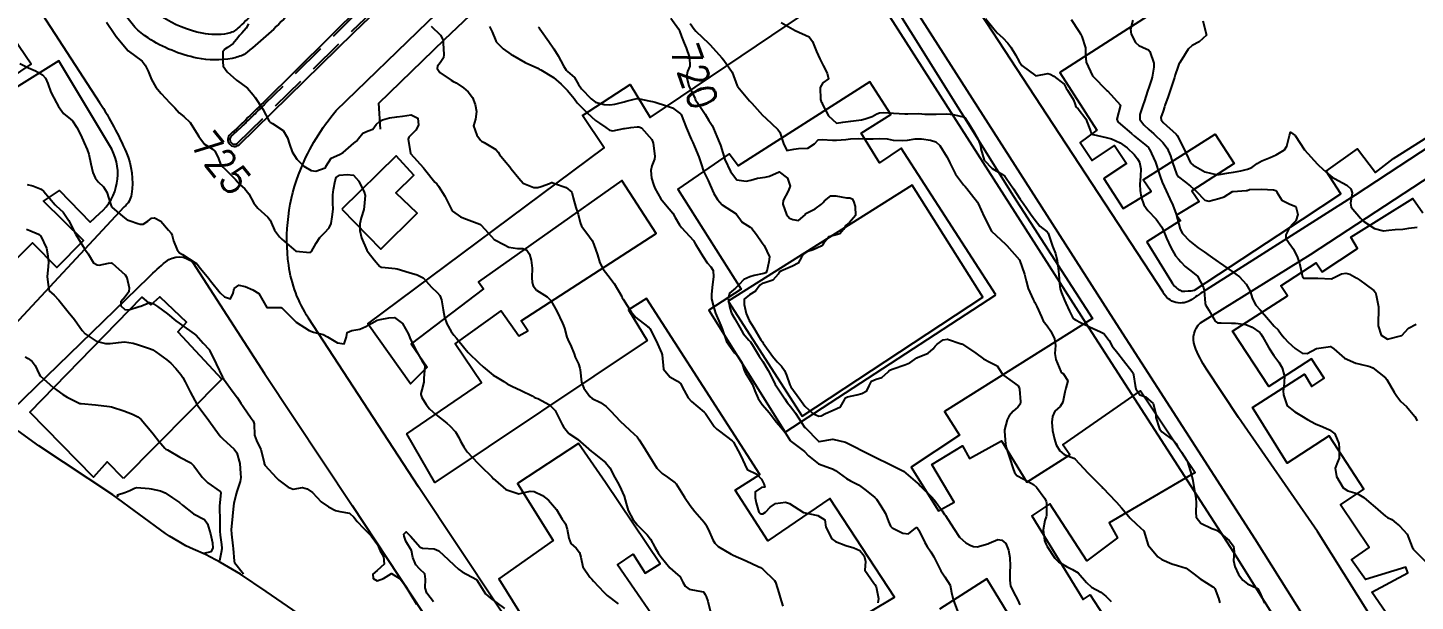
# Model space of a CAD drawing. Header units: metres. Extents: x 298520 to 308411, y 7433745 to 7450750.
# Drawn here: x 306579.3 to 306774.9, y 7435335.9 to 7435416.8 of the extents above; entities that cross this region are included whole.
import ezdxf
from ezdxf.enums import TextEntityAlignment as Align

# ---------------------------------------------------------------- set-up
doc = ezdxf.new("R2010")
doc.units = ezdxf.units.M
doc.header["$LTSCALE"] = 10
doc.linetypes.add('DASHED', pattern=[0.75, 0.5, -0.25])
for name, color, linetype in [('Area', 45, 'Continuous'), ('Area Verde e Lazer', 94, 'Continuous'), ('Canteiro', 45, 'DASHED'), ('Cotas', 45, 'Continuous'), ('Curvas de Nivel 1m', 11, 'Continuous'), ('Curvas de Nivel 5m', 15, 'Continuous'), ('Edificações', 30, 'Continuous'), ('Pontes e viadutos', 190, 'Continuous'), ('Vias Primárias', 230, 'Continuous')]:
    doc.layers.add(name, color=color, linetype=linetype)
doc.styles.add('Style-STANDARD', font='STANDARD.shx')

msp = doc.modelspace()

# ---------------------------------------------------------------- linework, layer by layer
at = {"layer": 'Area'}
msp.add_polyline3d([(306623.31, 7435330.13, 738.13), (306612.93, 7435337.28, 727.71), (306609.3, 7435339.73, 727.69), (306606.49, 7435341.34, 727.46), (306604.39, 7435342.49, 736.45), (306602.61, 7435343.26, 734.48), (306601.6, 7435343.71, 730.25), (306600.66, 7435344.28, 730.11), (306599.32, 7435345.06, 730.63), (306598.72, 7435345.43, 730.39), (306591.33, 7435350.88, 734), (306580.89, 7435357.81, 731.78), (306577.98, 7435359.94, 738.87)], dxfattribs=at)
at = {"layer": 'Area Verde e Lazer'}
msp.add_lwpolyline([(306678.04, 7435378.23), (306688.48, 7435362.01), (306713.97, 7435378.8), (306703.97, 7435394.59)], close=True, dxfattribs=at)
at = {"layer": 'Canteiro'}
msp.add_lwpolyline([(306779.45, 7435567.38), (306755.27, 7435544.06), (306738.97, 7435528.33), (306721.78, 7435511.94), (306704.67, 7435495.02), (306680.82, 7435472.15), (306656.67, 7435448.6), (306631.24, 7435424.34), (306612.75, 7435406.03, -0.001705), (306610.26, 7435403.58, -0.012031), (306608.04, 7435401.51, 0.980764), (306608.9, 7435400.49), (306625.05, 7435416.33), (306643.31, 7435433.86), (306660.06, 7435450.02), (306679.19, 7435468.55), (306689.2, 7435478.44), (306703.4, 7435492.16), (306719.26, 7435507.48), (306733.93, 7435521.67), (306755.09, 7435542.13), (306773.57, 7435559.83), (306790.42, 7435576.06)], format="xyb", dxfattribs=at)
at = {"layer": 'Curvas de Nivel 1m', "flags": 128}
for points, elevation in [([(306610.43, 7435417.34), (306610.11, 7435416.72), (306609.48, 7435416.01), (306609.15, 7435415.68), (306608.92, 7435415.36), (306608.28, 7435414.54), (306607.46, 7435413.98), (306607.09, 7435413.74), (306606.83, 7435413.38), (306606.82, 7435411.99), (306606.87, 7435411.38), (306607.41, 7435410.56), (306608.73, 7435409.36), (306609.4, 7435408.92), (306610.31, 7435408.25), (306611.11, 7435407.32), (306611.38, 7435406.96), (306612.46, 7435405.31), (306613.34, 7435403.6), (306613.47, 7435403.44), (306613.8, 7435403.29), (306615.32, 7435402.28), (306615.95, 7435401.26), (306616.2, 7435400.35), (306616.6, 7435399.26), (306617.27, 7435398.23), (306618.25, 7435397.24), (306619.25, 7435396.62), (306619.91, 7435396.56), (306621.26, 7435397.01), (306621.32, 7435397.15), (306621.33, 7435397.2), (306622.1, 7435398.37), (306623.28, 7435398.92), (306623.79, 7435399.17), (306625.3, 7435400.49), (306625.65, 7435400.79), (306625.94, 7435401.14), (306626.57, 7435401.89), (306627.32, 7435402.26), (306627.95, 7435402.49), (306628.44, 7435403.12), (306628.88, 7435403.57), (306629.34, 7435403.77), (306630.3, 7435404.05), (306631.34, 7435404.21), (306632.13, 7435404.29), (306633.35, 7435404.49), (306634.3, 7435404), (306634.38, 7435403.04), (306634.03, 7435402.34), (306633.31, 7435401.63), (306633.02, 7435401.35), (306632.96, 7435401.06), (306633.28, 7435399.06), (306635.1, 7435397.04), (306635.26, 7435396.85), (306636.7, 7435395.02), (306636.96, 7435394.75), (306637.23, 7435394.44), (306638.12, 7435393), (306639.04, 7435391.14), (306639.11, 7435390.99), (306639.18, 7435390.89), (306640.31, 7435390.11), (306641.17, 7435389.77), (306643.02, 7435389.08), (306643.16, 7435389.01), (306643.24, 7435388.94), (306644.21, 7435387.87), (306645.08, 7435386.92), (306645.14, 7435386.87), (306646.44, 7435386.2), (306647.13, 7435385.81), (306648.35, 7435385.65), (306649.12, 7435385.64), (306649.67, 7435385.41), (306650.06, 7435384.86), (306650.27, 7435384.02), (306650.43, 7435382.85), (306650.36, 7435381.57), (306650.41, 7435380.85), (306650.58, 7435380.37), (306651.05, 7435379.76), (306652.52, 7435378.83), (306653.04, 7435378.31), (306653.88, 7435376.81), (306654.71, 7435375.09), (306654.84, 7435374.8), (306654.99, 7435374.41), (306655.31, 7435373.13), (306655.43, 7435372.79), (306655.9, 7435371.84), (306656.34, 7435370.78), (306656.49, 7435370.33), (306656.93, 7435369.36), (306657.12, 7435368.77), (306657.17, 7435368.52), (306657.38, 7435366.77), (306657.72, 7435365.93), (306658.54, 7435364.75), (306658.87, 7435364.48), (306660.07, 7435363.94), (306660.86, 7435363.38), (306661.49, 7435362.71), (306662.83, 7435361.3), (306663.47, 7435360.69), (306664.81, 7435359.45), (306665.2, 7435359.06), (306665.5, 7435358.67), (306666, 7435357.87), (306666.78, 7435356.65), (306668.01, 7435354.64), (306668.75, 7435353.89), (306669.5, 7435353.38), (306670.58, 7435352.6), (306670.73, 7435352.43), (306671.89, 7435350.59), (306672.69, 7435349.39), (306673.35, 7435348.57), (306674.67, 7435347.06), (306674.87, 7435346.76), (306674.97, 7435346.56), (306675.26, 7435345.95), (306675.91, 7435344.54), (306676.17, 7435344.08), (306676.62, 7435343.63), (306678.47, 7435342.51), (306678.61, 7435342.43), (306678.75, 7435342.37), (306680.6, 7435341.59), (306682.26, 7435340.79), (306682.59, 7435340.64), (306682.89, 7435340.46), (306684.57, 7435338.81), (306684.71, 7435338.58), (306684.77, 7435338.44), (306685.2, 7435337.08), (306685.38, 7435336.43), (306685.75, 7435335.19)], 724), ([(306672.71, 7435417.38), (306673.26, 7435416.58), (306673.49, 7435416.29), (306675.34, 7435414.56), (306675.47, 7435414.43), (306676.34, 7435413.42), (306677.14, 7435412.53), (306677.45, 7435412.19), (306678.59, 7435410.52), (306679.34, 7435408.57), (306679.36, 7435408.51), (306679.4, 7435408.43), (306681.07, 7435406.48), (306681.21, 7435406.32), (306681.37, 7435406.12), (306682.87, 7435404.46), (306683.35, 7435404.01), (306685.04, 7435402.44), (306685.33, 7435402.04), (306685.84, 7435400.43), (306686.31, 7435399.44), (306687.3, 7435399.67), (306687.96, 7435399.74), (306689.3, 7435399.81), (306690.23, 7435400.38), (306690.72, 7435400.96), (306691.31, 7435401.02), (306692.76, 7435400.9), (306693.31, 7435400.9), (306694.63, 7435401.01), (306695.31, 7435401.09), (306696.47, 7435401.15), (306697.32, 7435401.13), (306698.5, 7435401.09), (306699.32, 7435401.15), (306700.48, 7435401.09), (306701.31, 7435400.94), (306702.66, 7435400.88), (306703.31, 7435400.93), (306704.42, 7435401.1), (306705.32, 7435401.11), (306706.59, 7435400.91), (306707.31, 7435400.67), (306707.89, 7435400.16), (306708.89, 7435398.55), (306709.09, 7435398.15), (306709.28, 7435397.73), (306710.11, 7435396.14), (306711.24, 7435394.63), (306711.48, 7435394.37), (306711.7, 7435394.12), (306712.35, 7435393.24), (306713.21, 7435392.17), (306713.26, 7435392.1), (306713.31, 7435392), (306714.14, 7435390.09), (306715.16, 7435388.08), (306717.14, 7435386.27), (306717.35, 7435386.05), (306719.11, 7435384.03), (306719.82, 7435382.02), (306720.04, 7435381.06), (306720.33, 7435380.02), (306721.05, 7435378.44), (306721.19, 7435378.16), (306721.27, 7435378.01), (306721.56, 7435377.47), (306722.23, 7435375.99), (306722.46, 7435375.44), (306723, 7435374.74), (306723.55, 7435373.97), (306724.05, 7435372.9), (306724.17, 7435371.97), (306724.08, 7435370.84), (306724.26, 7435369.97), (306724.93, 7435368.31), (306725.08, 7435368.11), (306725.33, 7435367.95), (306725.93, 7435366.96), (306725.66, 7435365.95), (306725.49, 7435365.36), (306725.22, 7435363.95), (306724.87, 7435363.37), (306724.12, 7435362.71), (306723.75, 7435361.97), (306723.68, 7435361.13), (306723.78, 7435359.97), (306724.05, 7435358.73), (306724.3, 7435357.97), (306724.79, 7435357.1), (306725.43, 7435356.59), (306726.78, 7435356.06), (306726.97, 7435355.93), (306728.75, 7435354.02), (306728.86, 7435353.91), (306730.73, 7435352.01), (306730.79, 7435351.95), (306730.85, 7435351.89), (306732.7, 7435349.97), (306732.8, 7435349.86), (306733.5, 7435349.05), (306734.51, 7435347.84), (306734.68, 7435347.67), (306735.63, 7435346.78), (306736.66, 7435345.81), (306737.25, 7435343.8), (306738.62, 7435342.16), (306739.19, 7435341.78), (306740.6, 7435341.18), (306741.41, 7435340.94), (306742.6, 7435340.55), (306743.72, 7435339.73), (306744.58, 7435339.04), (306746.36, 7435337.91), (306746.56, 7435337.77), (306746.6, 7435337.73), (306746.63, 7435337.7), (306747.17, 7435336.31), (306747.35, 7435335.69)], 719), ([(306685.51, 7435417.5), (306687.49, 7435416.41), (306689.48, 7435415.5), (306689.95, 7435414.85), (306690.13, 7435414.38), (306690.51, 7435413.42), (306690.98, 7435412.37), (306691.44, 7435411.44), (306692, 7435410.35), (306692.21, 7435409.55), (306691.41, 7435409.03), (306691.03, 7435408.37), (306691.08, 7435406.66), (306691.15, 7435406.36), (306691.23, 7435406.22), (306691.37, 7435405.94), (306692.17, 7435404.35), (306693.34, 7435403.33), (306694.22, 7435403.45), (306695.35, 7435403.6), (306696.84, 7435403.79), (306697.35, 7435403.91), (306697.64, 7435404), (306698.33, 7435404.28), (306698.99, 7435404.64), (306699.36, 7435404.78), (306699.91, 7435404.82), (306701.36, 7435404.75), (306702.95, 7435404.63), (306703.36, 7435404.63), (306704.88, 7435404.69), (306705.36, 7435404.64), (306705.77, 7435404.6), (306707.36, 7435404.61), (306708.89, 7435404.62), (306709.36, 7435404.6), (306709.75, 7435404.54), (306711.35, 7435404.18), (306711.43, 7435404.12), (306712.15, 7435402.93), (306712.7, 7435402.11), (306713.32, 7435400.91), (306713.6, 7435400.1), (306713.68, 7435399.71), (306714.14, 7435398.09), (306715.27, 7435396.91), (306716.71, 7435396.06), (306717.03, 7435395.83), (306717.25, 7435395.55), (306718.25, 7435394.04), (306719.22, 7435392.62), (306719.62, 7435392.03), (306720.66, 7435390.55), (306721.05, 7435390.01), (306721.18, 7435389.81), (306721.98, 7435388.81), (306723.02, 7435387.98), (306723.16, 7435387.8), (306723.78, 7435385.97), (306724.17, 7435384.92), (306724.43, 7435383.97), (306724.62, 7435382.44), (306724.66, 7435381.96), (306724.78, 7435380.25), (306724.83, 7435379.96), (306725.06, 7435379.37), (306725.47, 7435378.37), (306725.63, 7435377.95), (306726.15, 7435376.82), (306726.61, 7435375.94), (306726.79, 7435375.71), (306727.01, 7435375.56), (306727.71, 7435375.22), (306729, 7435374.59), (306730.55, 7435373.89), (306730.99, 7435373.64), (306731.76, 7435372.66), (306732.19, 7435371.87), (306732.96, 7435370.86), (306733.79, 7435369.85), (306734.93, 7435368.32), (306735.13, 7435368.04), (306735.21, 7435367.84), (306735.4, 7435366.32), (306735.5, 7435365.83), (306736.06, 7435365), (306736.88, 7435364.7), (306737.95, 7435363.8), (306738.33, 7435362.33), (306738.33, 7435361.8), (306738.83, 7435360.19), (306739.17, 7435359.79), (306740.81, 7435358.54), (306741.19, 7435358.14), (306741.41, 7435357.76), (306741.94, 7435356.9), (306742.7, 7435355.74), (306742.78, 7435355.57), (306743.37, 7435353.73), (306743.54, 7435352.94), (306743.76, 7435351.73), (306743.98, 7435350.46), (306744.04, 7435349.73), (306743.96, 7435348.46), (306744.01, 7435347.73), (306744.67, 7435346.9), (306746.23, 7435346.14), (306746.67, 7435346.03), (306746.9, 7435345.93), (306747.21, 7435345.69), (306748.65, 7435344.48), (306749.26, 7435343.66), (306749.37, 7435342.92), (306749.29, 7435341.66), (306749.47, 7435340.79), (306750.01, 7435339.66), (306750.58, 7435338.87), (306751.28, 7435338.35), (306752.56, 7435337.74), (306752.73, 7435337.62), (306752.93, 7435337.24), (306753.65, 7435335.61)], 718), ([(306714.33, 7435418.09), (306715.5, 7435416.62), (306715.99, 7435416.07), (306716.77, 7435415.34), (306717.48, 7435414.6), (306717.88, 7435414.05), (306718.54, 7435412.97), (306719.06, 7435412.03), (306719.44, 7435411.46), (306721.42, 7435410.01), (306723.09, 7435410.32), (306723.43, 7435410.25), (306723.98, 7435409.97), (306725.41, 7435408.82), (306725.7, 7435408.25), (306725.86, 7435407.95), (306726.72, 7435406.61), (306726.96, 7435405.94), (306727.05, 7435405.61), (306727.37, 7435405.36), (306728.48, 7435403.92), (306729.16, 7435402.09), (306729.22, 7435401.91), (306729.33, 7435401.8), (306729.51, 7435401.73), (306731.32, 7435401.29), (306732.08, 7435401.12), (306733.31, 7435400.56), (306734.29, 7435399.85), (306735.29, 7435398.89), (306735.76, 7435398.31), (306736.01, 7435397.83), (306736.22, 7435396.87), (306736.16, 7435395.83), (306736.09, 7435394.67), (306736.13, 7435393.83), (306736.27, 7435392.87), (306736.63, 7435391.82), (306737.2, 7435391.02), (306738.38, 7435389.8), (306739.17, 7435388.67), (306739.57, 7435387.79), (306739.86, 7435387.08), (306740.44, 7435385.78), (306741.12, 7435384.63), (306741.51, 7435384.16), (306741.85, 7435383.76), (306742.46, 7435383.1), (306743.1, 7435382.65), (306744.22, 7435381.73), (306745.07, 7435380.16), (306745.14, 7435379.72), (306745.27, 7435377.94), (306745.34, 7435377.72), (306745.81, 7435376.93), (306746.52, 7435375.7), (306746.71, 7435375.39), (306747.01, 7435375.17), (306747.54, 7435375.16), (306749.01, 7435375.1), (306749.58, 7435375.09), (306751.01, 7435374.93), (306751.93, 7435374.56), (306752.99, 7435373.8), (306753.15, 7435373.62), (306753.37, 7435373.24), (306754.27, 7435371.61), (306754.96, 7435370.54), (306755.66, 7435369.59), (306756.14, 7435368.79), (306756.46, 7435367.58), (306756.38, 7435366.09), (306756.3, 7435365.58), (306756.33, 7435365.02), (306756.8, 7435363.58), (306756.87, 7435363.45), (306757.92, 7435362.62), (306758.86, 7435362.04), (306759.7, 7435361.54), (306760.84, 7435360.92), (306761.86, 7435360.49), (306762.83, 7435360.08), (306763.58, 7435359.49), (306764.13, 7435358.16), (306764.2, 7435357.49), (306764.18, 7435356.09), (306763.95, 7435355.49), (306763.61, 7435354.65), (306763.81, 7435353.49), (306764.74, 7435351.88), (306765.42, 7435351.47), (306766.73, 7435351.08), (306767.64, 7435350.53), (306768.71, 7435349.64), (306768.94, 7435349.43), (306770.69, 7435347.9), (306770.98, 7435347.7), (306771.59, 7435347.4), (306772.22, 7435346.92), (306772.67, 7435346.52), (306773.76, 7435345.37), (306774.49, 7435343.51), (306774.56, 7435343.36), (306774.63, 7435343.26), (306776.47, 7435341.34)], 717), ([(306726.41, 7435417.95), (306727.5, 7435416.29), (306727.7, 7435415.93), (306727.9, 7435415.52), (306728.44, 7435413.92), (306728.43, 7435412.95), (306728.52, 7435411.92), (306729.42, 7435409.98), (306729.48, 7435409.91), (306731.4, 7435407.97), (306731.45, 7435407.94), (306731.53, 7435407.89), (306733.37, 7435405.86), (306732.86, 7435403.87), (306732.99, 7435403.51), (306733.35, 7435403.2), (306734.89, 7435401.84), (306735.33, 7435401.48), (306736.98, 7435400.15), (306737.3, 7435399.88), (306737.37, 7435399.81), (306737.45, 7435399.66), (306738.27, 7435397.8), (306738.82, 7435396.23), (306738.96, 7435395.79), (306739.25, 7435395), (306739.81, 7435393.78), (306740.33, 7435392.67), (306740.72, 7435391.77), (306741.19, 7435390.48), (306741.37, 7435389.77), (306741.76, 7435388.36), (306742.1, 7435387.76), (306743.15, 7435386.66), (306744.3, 7435385.73), (306745.13, 7435385.17), (306745.99, 7435384.58), (306747.11, 7435383.78), (306747.24, 7435383.69), (306749.1, 7435382.42), (306750.13, 7435381.66), (306751.08, 7435380.62), (306751.61, 7435379.64), (306751.97, 7435378.56), (306752.44, 7435377.63), (306753.03, 7435376.97), (306754.21, 7435375.61), (306755, 7435374.7), (306755.58, 7435374.17), (306756.02, 7435373.58), (306756.42, 7435373.02), (306756.98, 7435372.42), (306757.99, 7435371.56), (306758.96, 7435370.86), (306759.68, 7435370.83), (306760.97, 7435371.53), (306762.98, 7435371.81), (306763.43, 7435371.5), (306764.95, 7435370.16), (306766.54, 7435369.46), (306766.94, 7435369.38), (306768.51, 7435369.01), (306768.94, 7435368.8), (306770.69, 7435367.41), (306770.92, 7435367.16), (306771.95, 7435365.39), (306772.3, 7435364.8), (306772.88, 7435364.08), (306773.66, 7435363.37), (306774.86, 7435361.94), (306775.16, 7435361.36)], 716), ([(306744.94, 7435417.73), (306745.49, 7435415.72), (306744.42, 7435414.8), (306743.48, 7435414.28), (306742.89, 7435413.75), (306741.98, 7435412.28), (306741.66, 7435411.77), (306741.59, 7435411.63), (306741.44, 7435411.2), (306741.08, 7435410.13), (306740.96, 7435409.77), (306740.58, 7435408.61), (306740.31, 7435407.78), (306740.08, 7435407.1), (306739.62, 7435405.79), (306739.56, 7435405.6), (306739.37, 7435405.02), (306739.05, 7435404.1), (306739.07, 7435403.79), (306739.35, 7435403.43), (306741.18, 7435401.77), (306741.33, 7435401.58), (306742.29, 7435399.76), (306742.6, 7435399.06), (306743.22, 7435397.74), (306743.28, 7435397.66), (306743.61, 7435397.4), (306745.26, 7435396.47), (306746.86, 7435396.09), (306747.26, 7435396.1), (306748.64, 7435396.3), (306749.26, 7435396.42), (306750.31, 7435396.61), (306751.27, 7435396.82), (306751.85, 7435397.07), (306752.62, 7435397.63), (306753.29, 7435398.01), (306754.44, 7435398.46), (306755.3, 7435398.84), (306756.46, 7435399.58), (306756.82, 7435400.06), (306757.18, 7435401.57), (306757.34, 7435402.07), (306757.96, 7435401.56), (306759.3, 7435399.55), (306761.13, 7435397.53), (306761.28, 7435397.38), (306762.35, 7435396.43), (306763.26, 7435395.67), (306763.52, 7435395.5), (306765.24, 7435394.56), (306765.83, 7435394.07), (306765.99, 7435393.47), (306765.77, 7435392.03), (306765.89, 7435391.47), (306767.19, 7435389.91), (306767.66, 7435389.45), (306769.17, 7435388.46), (306770.44, 7435388.14), (306771.17, 7435388.23), (306772.08, 7435388.31), (306773.17, 7435388.37), (306774.01, 7435388.53), (306775.18, 7435388.67)], 714), ([(306636.16, 7435417.02), (306637.48, 7435415.71), (306637.86, 7435415.01), (306637.89, 7435414.59), (306637.95, 7435413.01), (306637.93, 7435412.52), (306637.44, 7435411.82), (306637.07, 7435411.37), (306637.04, 7435411.01), (306637.42, 7435410.48), (306639.02, 7435409.38), (306639.4, 7435409.15), (306639.51, 7435409.09), (306639.69, 7435408.99), (306640.74, 7435408.32), (306641.39, 7435407.74), (306642, 7435406.95), (306642.38, 7435405.93), (306642.57, 7435404.95), (306642.43, 7435403.86), (306642.16, 7435402.95), (306642.62, 7435401.64), (306643.13, 7435400.94), (306643.3, 7435400.78), (306643.67, 7435400.57), (306645.29, 7435399.61), (306645.61, 7435399.24), (306645.83, 7435398.91), (306646.47, 7435398.1), (306647.27, 7435397.14), (306647.46, 7435396.89), (306648.55, 7435395.57), (306649.16, 7435394.87), (306649.23, 7435394.81), (306650.64, 7435394.26), (306651.23, 7435394.26), (306651.68, 7435394.39), (306652.86, 7435394.82), (306653.13, 7435394.93), (306653.23, 7435394.93), (306653.59, 7435394.82), (306655.23, 7435394.26), (306656.02, 7435393.59), (306656.2, 7435392.79), (306656.57, 7435391.41), (306656.81, 7435390.78), (306656.9, 7435390.49), (306657.17, 7435389.29), (306657.39, 7435388.77), (306658.12, 7435387.8), (306658.87, 7435386.75), (306659.13, 7435386.2), (306659.61, 7435384.74), (306659.98, 7435383.62), (306660.43, 7435382.73), (306661.08, 7435381.89), (306661.97, 7435380.71), (306663.04, 7435378.85), (306663.13, 7435378.7), (306663.25, 7435378.49), (306664.37, 7435376.69), (306665.01, 7435375.91), (306666.66, 7435374.66), (306666.87, 7435374.53), (306666.99, 7435374.38), (306667.9, 7435372.64), (306668.67, 7435370.91), (306668.74, 7435370.63), (306668.92, 7435368.63), (306669.84, 7435367.55), (306670.91, 7435366.91), (306671.31, 7435366.6), (306671.85, 7435365.63), (306672.39, 7435364.58), (306672.87, 7435364.07), (306674.67, 7435362.56), (306674.85, 7435362.36), (306676.06, 7435360.54), (306676.43, 7435360.14), (306676.82, 7435359.86), (306678.63, 7435358.51), (306678.8, 7435358.31), (306679.78, 7435356.5), (306680.75, 7435354.49), (306682.08, 7435353.8), (306682.74, 7435353.09), (306683.1, 7435352.46), (306683.2, 7435351.98), (306682.73, 7435351.93), (306681.86, 7435351.33), (306681.86, 7435350.47), (306682.01, 7435349.79), (306682.39, 7435348.46), (306682.52, 7435348.3), (306682.68, 7435348.23), (306682.92, 7435348.22), (306683.33, 7435348.45), (306683.97, 7435349.17), (306684.7, 7435349.69), (306686.14, 7435349.86), (306686.7, 7435349.68), (306688.68, 7435348.39), (306690.68, 7435347.99), (306691.69, 7435347.37), (306691.83, 7435346.35), (306692.64, 7435344.7), (306693.16, 7435344.33), (306694.63, 7435343.77), (306695.76, 7435343.44), (306696.62, 7435343.03), (306697.24, 7435342.28), (306697.39, 7435341.49), (306697.31, 7435340.28), (306698.56, 7435338.44), (306698.72, 7435338.27), (306698.89, 7435337.94), (306699.24, 7435336.26), (306699.15, 7435335.65)], 723), ([(306644.4, 7435416.93), (306644.77, 7435416.21), (306645.3, 7435414.91), (306645.35, 7435414.79), (306645.47, 7435414.63), (306646.35, 7435413.8), (306647.45, 7435413), (306647.64, 7435412.89), (306649.44, 7435411.89), (306651.21, 7435411.06), (306651.42, 7435410.95), (306651.66, 7435410.84), (306653.41, 7435409.78), (306654.49, 7435408.81), (306655.39, 7435407.93), (306656.33, 7435406.79), (306656.77, 7435406.18), (306657.36, 7435405.59), (306658.17, 7435404.76), (306659.34, 7435403.69), (306659.92, 7435403.32), (306660.81, 7435402.73), (306661.33, 7435402.35), (306661.79, 7435402.25), (306663.33, 7435402.56), (306663.45, 7435402.57), (306664.32, 7435402.69), (306665.23, 7435402.78), (306665.33, 7435402.79), (306665.44, 7435402.79), (306665.85, 7435402.67), (306667.31, 7435401.03), (306667.43, 7435400.65), (306667.47, 7435400.48), (306667.73, 7435398.65), (306667.67, 7435398.25), (306667.27, 7435397.28), (306667.14, 7435396.65), (306667.25, 7435395.58), (306667.51, 7435394.65), (306667.71, 7435394.17), (306668.58, 7435392.64), (306669.2, 7435391.86), (306670.24, 7435390.61), (306670.6, 7435390.03), (306671.17, 7435389), (306671.46, 7435388.6), (306673.14, 7435386.75), (306673.27, 7435386.58), (306673.45, 7435386.26), (306674.48, 7435384.57), (306675.1, 7435383.62), (306675.59, 7435383.05), (306675.94, 7435382.55), (306675.99, 7435381.64), (306675.85, 7435380.55), (306675.7, 7435379.2), (306675.71, 7435378.55), (306675.96, 7435377.47), (306676.27, 7435376.54), (306677, 7435374.76), (306677.11, 7435374.53), (306677.2, 7435374.32), (306677.83, 7435372.52), (306678.95, 7435370.93), (306679.35, 7435370.5), (306679.99, 7435369.55), (306680.32, 7435368.49), (306680.48, 7435368.05), (306680.91, 7435367.39), (306681.49, 7435366.47), (306681.8, 7435365.56), (306682.29, 7435364.47), (306682.86, 7435363.66), (306683.89, 7435362.45), (306684.83, 7435361.21), (306685.48, 7435360.43), (306686.08, 7435359.69), (306686.8, 7435358.55), (306686.94, 7435358.41), (306688.79, 7435356.99), (306689.38, 7435356.38), (306690.77, 7435355.28), (306692.46, 7435354.64), (306692.76, 7435354.57), (306693.17, 7435354.34), (306694.74, 7435353.22), (306695.31, 7435352.88), (306696.42, 7435352.29), (306696.73, 7435352.09), (306697.5, 7435351.5), (306698.71, 7435350.54), (306698.96, 7435350.27), (306699.58, 7435349.37), (306700.23, 7435348.25), (306700.67, 7435347.16), (306700.91, 7435346.5), (306701.17, 7435346.24), (306702.65, 7435345.49), (306703.49, 7435345.38), (306704.46, 7435346.2), (306704.56, 7435346.3), (306704.66, 7435346.29), (306704.72, 7435346.25), (306704.76, 7435346.2), (306704.92, 7435345.93), (306705.75, 7435344.18), (306706.08, 7435343.63), (306706.62, 7435342.88), (306707.04, 7435342.17), (306707.46, 7435341.3), (306708.03, 7435340.16), (306708.57, 7435339.33), (306709.32, 7435338.14), (306709.55, 7435337.14), (306709.75, 7435336.14), (306710.51, 7435334.13)], 722), ([(306651.28, 7435416.84), (306651.39, 7435416.74), (306651.49, 7435416.63), (306652.78, 7435414.83), (306653.46, 7435413.81), (306654.08, 7435412.81), (306654.84, 7435411.4), (306655.21, 7435410.8), (306655.42, 7435410.6), (306656.4, 7435409.77), (306656.95, 7435408.78), (306657.39, 7435408.15), (306658.76, 7435406.76), (306659.37, 7435406.29), (306660.58, 7435405.94), (306661.36, 7435405.89), (306662.08, 7435406), (306663.37, 7435406.33), (306663.67, 7435406.4), (306664.82, 7435406.69), (306665.24, 7435406.82), (306665.37, 7435406.82), (306665.97, 7435406.67), (306667.12, 7435406.4), (306667.37, 7435406.37), (306667.75, 7435406.26), (306669.36, 7435405.74), (306670.21, 7435405.47), (306671.35, 7435404.65), (306671.39, 7435404.6), (306671.42, 7435404.53), (306672.19, 7435402.59), (306672.85, 7435401.05), (306673.06, 7435400.58), (306673.3, 7435400.04), (306673.91, 7435398.57), (306674.24, 7435397.6), (306674.59, 7435396.57), (306675.24, 7435395.21), (306675.53, 7435394.56), (306676.05, 7435393.38), (306676.55, 7435392.54), (306677.2, 7435391.81), (306679.18, 7435390.51), (306680.02, 7435389.34), (306681.16, 7435388.66), (306681.39, 7435388.48), (306682.03, 7435387.6), (306682.83, 7435386.46), (306683.14, 7435386.05), (306683.88, 7435384.45), (306683.79, 7435383.77), (306683.48, 7435382.46), (306683.34, 7435382.21), (306683.09, 7435382.11), (306681.73, 7435381.83), (306681.08, 7435381.65), (306680.27, 7435381.29), (306679.55, 7435380.5), (306679.06, 7435380.05), (306678.24, 7435379.33), (306678.06, 7435378.52), (306678.28, 7435377.26), (306678.54, 7435376.51), (306679.01, 7435375.73), (306679.7, 7435374.5), (306680.15, 7435373.65), (306680.98, 7435372.73), (306681.19, 7435372.48), (306681.57, 7435371.87), (306682.43, 7435370.47), (306682.94, 7435369.69), (306683.69, 7435368.45), (306684.47, 7435366.88), (306684.68, 7435366.44), (306684.9, 7435366.11), (306686.03, 7435364.42), (306686.36, 7435363.91), (306686.86, 7435363.3), (306687.53, 7435362.4), (306688.82, 7435360.46), (306688.88, 7435360.39), (306690.8, 7435358.45), (306690.87, 7435358.43), (306692.81, 7435358.75), (306694.6, 7435358.32), (306694.8, 7435358.22), (306696.07, 7435357.58), (306696.79, 7435357.22), (306698.68, 7435356.27), (306698.78, 7435356.22), (306698.88, 7435356.17), (306700.77, 7435355.23), (306702.75, 7435354.22), (306704.74, 7435352.56), (306704.93, 7435352.39), (306705.13, 7435352.19), (306706.71, 7435350.63), (306707.12, 7435350.17), (306708.2, 7435348.65), (306708.56, 7435348.15), (306708.68, 7435347.98), (306709.84, 7435346.14), (306710.65, 7435344.95), (306711.57, 7435344.12), (306712.27, 7435343.75), (306712.63, 7435343.62), (306713.15, 7435343.57), (306714.63, 7435343.98), (306714.82, 7435344.08), (306716.08, 7435344.62), (306716.64, 7435344.51), (306717.18, 7435344.04), (306717.58, 7435343.08), (306717.76, 7435342.04), (306717.78, 7435340.85), (306717.74, 7435340.04), (306717.75, 7435338.86), (306717.87, 7435338.04), (306718.55, 7435336.64), (306718.9, 7435336.03), (306719.17, 7435335.39)], 721), ([(306578.22, 7435411.72), (306579.42, 7435411.1), (306580.4, 7435410.69), (306581.41, 7435410.13), (306581.82, 7435409.68), (306582.16, 7435408.91), (306582.57, 7435407.67), (306583.36, 7435406.17), (306583.65, 7435405.66), (306584.37, 7435404.67), (306585.34, 7435403.89), (306585.63, 7435403.63), (306586.23, 7435402.71), (306586.82, 7435401.61), (306587.29, 7435400.56), (306587.69, 7435399.61), (306587.94, 7435398.94), (306588.21, 7435397.6), (306588.49, 7435396.36), (306588.81, 7435395.59), (306589.23, 7435395.05), (306589.98, 7435394.34), (306590.44, 7435393.57), (306591.08, 7435391.67), (306591.12, 7435391.56), (306591.14, 7435391.52), (306591.18, 7435391.46), (306591.85, 7435390.88), (306593.17, 7435389.77), (306593.31, 7435389.68), (306593.74, 7435389.53), (306594.81, 7435389.16), (306595.16, 7435389.09), (306595.58, 7435389.08), (306596.25, 7435389.5), (306596.76, 7435389.9), (306597.17, 7435389.97), (306598.07, 7435389.48), (306599.15, 7435388.25), (306599.51, 7435387.82), (306599.68, 7435387.46), (306599.87, 7435386.72), (306600.38, 7435385.45), (306600.71, 7435385.05), (306601.11, 7435384.78), (306602.86, 7435383.66), (306603.09, 7435383.52), (306603.15, 7435383.48), (306603.2, 7435383.42), (306603.67, 7435382.83), (306604.83, 7435381.39), (306604.93, 7435381.26), (306605.06, 7435381.06), (306606.43, 7435379.38), (306607.04, 7435378.83), (306607.88, 7435378.52), (306608.25, 7435379.36), (306608.4, 7435380), (306609.05, 7435380.46), (306609.97, 7435380.26), (306611.05, 7435379.83), (306611.88, 7435379.31), (306613.02, 7435377.3), (306615.02, 7435377.33), (306615.14, 7435377.27), (306616.99, 7435375.38), (306617.16, 7435375.25), (306618.98, 7435374.08), (306619.61, 7435373.85), (306620.98, 7435373.51), (306621.58, 7435373.19), (306622.96, 7435372.32), (306623.92, 7435372.21), (306624.24, 7435373.17), (306624.34, 7435373.8), (306624.98, 7435374.09), (306626.12, 7435374.27), (306626.99, 7435374.64), (306627.31, 7435374.81), (306627.8, 7435375.12), (306628.56, 7435375.55), (306629, 7435375.65), (306630.22, 7435375.88), (306631.01, 7435375.89), (306632.13, 7435375.07), (306632.98, 7435373.57), (306633.17, 7435373.06), (306633.31, 7435372.71), (306634.16, 7435371.05), (306634.93, 7435369.73), (306635.2, 7435369.31), (306635.29, 7435369.03), (306635.16, 7435367.29), (306635.16, 7435367.04), (306635.16, 7435366.78), (306634.88, 7435365.7), (306634.73, 7435365.19), (306634.72, 7435365.04), (306634.87, 7435364.65), (306635.46, 7435363.64), (306635.94, 7435363.02), (306636.84, 7435362.23), (306638.41, 7435360.99), (306638.82, 7435360.63), (306639.6, 7435359.77), (306640.07, 7435358.97), (306640.32, 7435358.49), (306640.79, 7435357.65), (306641.27, 7435356.96), (306642.76, 7435355.35), (306643.17, 7435354.94), (306644.74, 7435353.44), (306644.99, 7435353.17), (306645.23, 7435352.91), (306646.71, 7435351.67), (306648.52, 7435351.06), (306648.71, 7435351.08), (306650.13, 7435351.43), (306650.71, 7435351.39), (306651.86, 7435350.83), (306652.7, 7435350.14), (306653.83, 7435348.81), (306654.67, 7435347.45), (306654.94, 7435347.07), (306655.13, 7435346.79), (306655.37, 7435346.07), (306655.6, 7435344.79), (306655.88, 7435344.03), (306656.62, 7435343.39), (306657.09, 7435342.77), (306657.26, 7435342.11), (306657.54, 7435340.76), (306658.57, 7435339.29), (306658.84, 7435339.02), (306659.08, 7435338.74), (306659.78, 7435337.96), (306660.55, 7435337.14), (306661.01, 7435336.72), (306662.53, 7435335.54)], 726), ([(306579.22, 7435394.69), (306580.02, 7435394.5), (306581.22, 7435393.99), (306581.59, 7435393.68), (306583.18, 7435391.78), (306583.33, 7435391.66), (306584.31, 7435390.78), (306585.06, 7435389.63), (306585.1, 7435389.57), (306585.16, 7435389.45), (306586.1, 7435387.62), (306587.12, 7435385.91), (306587.33, 7435385.61), (306587.83, 7435384.88), (306588.57, 7435383.6), (306589.09, 7435383.34), (306589.37, 7435383.3), (306590.68, 7435383.57), (306591.09, 7435383.6), (306591.21, 7435383.56), (306593.07, 7435381.92), (306593.3, 7435381.54), (306593.63, 7435380.11), (306593.58, 7435379.53), (306593.04, 7435378.84), (306592.46, 7435378.11), (306592.45, 7435377.55), (306593.02, 7435377.02), (306593.55, 7435377), (306595.02, 7435377.45), (306595.07, 7435377.46), (306595.27, 7435377.51), (306596.5, 7435378.02), (306597.03, 7435377.86), (306597.61, 7435377.48), (306599.01, 7435376.41), (306600.19, 7435375.45), (306600.65, 7435375.1), (306600.99, 7435374.88), (306602.78, 7435373.62), (306602.97, 7435373.48), (306603.01, 7435373.46), (306603.06, 7435373.42), (306604.06, 7435372.3), (306604.87, 7435371.39), (306604.9, 7435371.35), (306604.94, 7435371.28), (306605.88, 7435369.38), (306606.79, 7435367.49), (306606.85, 7435367.37), (306606.9, 7435367.27), (306608.25, 7435365.36), (306608.87, 7435364.59), (306609.36, 7435363.85), (306609.67, 7435363.34), (306610.83, 7435361.73), (306611.1, 7435361.32), (306611.21, 7435360.93), (306611.28, 7435359.32), (306611.56, 7435358.54), (306612.15, 7435357.31), (306612.62, 7435355.44), (306612.63, 7435355.3), (306612.75, 7435355.07), (306614.39, 7435353.28), (306614.73, 7435352.99), (306616.01, 7435351.97), (306616.71, 7435351.7), (306618.03, 7435351.92), (306618.71, 7435351.77), (306619.47, 7435351.22), (306620.05, 7435350.56), (306620.69, 7435349.9), (306621.69, 7435349.19), (306622.68, 7435348.67), (306623.3, 7435348.55), (306624.67, 7435348.31), (306625.26, 7435347.74), (306625.73, 7435347.14), (306626.65, 7435346.19), (306627.72, 7435345.12), (306628.62, 7435343.9), (306628.86, 7435343.35), (306628.97, 7435343.1), (306629.48, 7435342.22), (306629.57, 7435341.1), (306628.57, 7435340.25), (306627.97, 7435339.71), (306628.03, 7435339.12), (306628.56, 7435338.77), (306629.46, 7435339.1), (306630.57, 7435339.81), (306631.82, 7435339.07), (306632.55, 7435338.06), (306633.18, 7435337.05), (306634.11, 7435335.46)], 727), ([(306579.15, 7435388.38), (306579.61, 7435388.17), (306580.82, 7435387.68), (306581.14, 7435387.4), (306581.96, 7435385.67), (306582.15, 7435384.62), (306582.23, 7435383.67), (306582.16, 7435382.59), (306582.05, 7435381.67), (306582.19, 7435380.53), (306582.35, 7435379.67), (306583.04, 7435379.05), (306583.72, 7435378.34), (306584.26, 7435377.64), (306585.01, 7435376.71), (306585.9, 7435375.62), (306586.98, 7435374.1), (306587.41, 7435373.61), (306588.96, 7435372.58), (306590.29, 7435372.23), (306590.95, 7435372.23), (306592.11, 7435372.4), (306592.96, 7435372.47), (306594.19, 7435372.29), (306594.95, 7435372.07), (306596.62, 7435371.49), (306596.94, 7435371.34), (306597.37, 7435371.05), (306598.93, 7435369.93), (306599.18, 7435369.72), (306599.48, 7435369.46), (306600.19, 7435368.73), (306600.91, 7435367.85), (306601.17, 7435367.44), (306601.49, 7435366.84), (306602.21, 7435365.43), (306602.86, 7435364.21), (306603.15, 7435363.71), (306603.34, 7435363.41), (306604.82, 7435361.39), (306606.3, 7435359.38), (306606.52, 7435359.1), (306606.8, 7435358.8), (306608.41, 7435357.35), (306608.77, 7435356.81), (306609.22, 7435355.34), (306609.32, 7435353.92), (306609.33, 7435353.34), (306609.28, 7435352.79), (306608.8, 7435351.35), (306608.7, 7435351.06), (306608.35, 7435349.69), (306608.3, 7435349.35), (306608.16, 7435347.87), (306608.12, 7435347.36), (306608.01, 7435345.99), (306608.02, 7435345.36), (306608.24, 7435343.73), (306608.29, 7435343.35), (306608.41, 7435341.53), (306608.47, 7435341.35), (306609.71, 7435339.76)], 728), ([(306578.93, 7435370.38), (306579.37, 7435370.15), (306579.93, 7435369.69), (306580.35, 7435369.12), (306580.91, 7435367.91), (306581.07, 7435367.68), (306582.88, 7435366.04), (306583.41, 7435365.65), (306584.28, 7435365.05), (306584.86, 7435364.66), (306586.66, 7435363.8), (306586.85, 7435363.76), (306588.85, 7435363.59), (306590.85, 7435363.36), (306591.1, 7435363.3), (306592.84, 7435362.74), (306594.06, 7435362.3), (306594.83, 7435361.9), (306595.32, 7435361.51), (306596.81, 7435359.73), (306596.99, 7435359.49), (306597.79, 7435358.48), (306598.64, 7435357.47), (306598.78, 7435357.36), (306599.02, 7435357.23), (306600.76, 7435356.23), (306602.29, 7435355.42), (306602.75, 7435354.98), (306603.89, 7435353.41), (306604.72, 7435352.59), (306606.45, 7435351.37), (306606.52, 7435351.19), (306606.36, 7435349.37), (306606.35, 7435349.05), (306606.38, 7435347.37), (306606.39, 7435345.62), (306606.42, 7435345.37), (306606.45, 7435345.19), (306606.62, 7435343.9), (306606.69, 7435343.37), (306606.69, 7435343.29), (306606.6, 7435342.76), (306606.36, 7435341.6), (306606.26, 7435341.54)], 729), ([(306636.52, 7435335.8), (306635.56, 7435337.02), (306635.32, 7435337.8), (306635.38, 7435339.03), (306635.28, 7435339.74), (306634.58, 7435340.43), (306634.02, 7435341.05), (306633.59, 7435342.06), (306633.41, 7435343.05), (306632.63, 7435344.38), (306632.36, 7435345.06), (306632.33, 7435345.37), (306632.64, 7435345.67), (306633.26, 7435345.05), (306634.62, 7435343.54), (306634.97, 7435343.39), (306636.62, 7435343.29), (306637.25, 7435343), (306638.59, 7435341.77), (306639.42, 7435340.98), (306640.03, 7435340.42), (306640.57, 7435340.02), (306642.56, 7435338.94), (306643.86, 7435336.93), (306644.53, 7435336.31), (306646.51, 7435334.89)], 727)]:
    msp.add_lwpolyline(points, dxfattribs=dict(at, elevation=elevation))
at = {"layer": 'Curvas de Nivel 5m', "flags": 128}
for points, elevation in [([(306590.41, 7435417.58), (306591.48, 7435415.96), (306591.8, 7435415.56), (306593.45, 7435413.54), (306595.43, 7435412.05), (306595.87, 7435411.51), (306596.28, 7435410.63), (306596.78, 7435409.5), (306597.39, 7435408.4), (306598.1, 7435407.48), (306599.36, 7435406.19), (306600.05, 7435405.46), (306600.68, 7435404.78), (306601.34, 7435404.26), (306602.23, 7435403.43), (306603.31, 7435401.67), (306603.42, 7435401.42), (306604.23, 7435400.35), (306605.29, 7435399.72), (306605.68, 7435399.39), (306606.17, 7435398.48), (306606.55, 7435397.38), (306607.25, 7435396.73), (306608.6, 7435395.36), (306609.23, 7435394.69), (306609.93, 7435394.05), (306610.48, 7435393.33), (306611.19, 7435392.02), (306611.75, 7435391.31), (306613.17, 7435390.06), (306613.5, 7435389.63), (306613.65, 7435389.29), (306614.08, 7435388.21), (306614.78, 7435387.28), (306615.14, 7435386.95), (306617.11, 7435385.25), (306619.11, 7435385.09), (306619.31, 7435385.23), (306619.96, 7435386.39), (306620.5, 7435387.21), (306621.15, 7435387.86), (306621.8, 7435388.55), (306622.07, 7435389.19), (306622.25, 7435390.11), (306622.35, 7435391.19), (306622.34, 7435392.05), (306622.31, 7435393.19), (306622.43, 7435393.98), (306622.65, 7435395.19), (306622.79, 7435395.64), (306623.25, 7435396), (306624.35, 7435396.06), (306625.25, 7435395.97), (306626, 7435395.14), (306626.76, 7435393.59), (306626.87, 7435393.13), (306626.75, 7435391.57), (306626.67, 7435391.14), (306626.33, 7435389.98), (306626.14, 7435389.14), (306626.13, 7435388.16), (306626.34, 7435387.14), (306627.12, 7435385.4), (306627.3, 7435385.13), (306628.17, 7435384.05), (306628.97, 7435383.11), (306629.09, 7435383.02), (306629.21, 7435382.99), (306631.09, 7435382.82), (306631.41, 7435382.76), (306633.08, 7435382.24), (306634.21, 7435381.92), (306635.07, 7435381.5), (306635.5, 7435381.03), (306636.22, 7435380.19), (306637.05, 7435379.42), (306637.39, 7435379.01), (306637.62, 7435378.42), (306637.86, 7435377), (306638.06, 7435375.95), (306638.4, 7435375), (306638.98, 7435373.95), (306639.4, 7435373.4), (306639.77, 7435372.98), (306640.95, 7435371.52), (306641.42, 7435370.96), (306642.93, 7435369.46), (306643.53, 7435368.93), (306644.91, 7435367.8), (306645.47, 7435367.47), (306646.42, 7435366.9), (306646.9, 7435366.55), (306647.56, 7435366.21), (306648.88, 7435365.61), (306650.41, 7435364.85), (306650.7, 7435364.67), (306650.87, 7435364.6), (306651.24, 7435364.47), (306652.86, 7435363.58), (306653.68, 7435362.81), (306654.52, 7435361.11), (306654.65, 7435360.8), (306654.82, 7435360.5), (306655.6, 7435359.57), (306656.8, 7435358.77), (306658.79, 7435357.03), (306658.94, 7435356.9), (306659.16, 7435356.74), (306660.76, 7435355.47), (306661.37, 7435354.71), (306662.09, 7435353.35), (306662.43, 7435352.7), (306662.72, 7435352.15), (306663.39, 7435350.69), (306663.68, 7435349.7), (306663.94, 7435348.69), (306664.67, 7435347.38), (306664.97, 7435346.98), (306665.24, 7435346.67), (306666.64, 7435345.28), (306667.12, 7435344.65), (306667.73, 7435343.53), (306668.24, 7435342.63), (306668.61, 7435342.1), (306669.82, 7435340.62), (306670.58, 7435339.94), (306671.29, 7435339.32), (306671.68, 7435338.59), (306671.98, 7435338.01), (306672.55, 7435337.6), (306673.76, 7435337.36), (306674.55, 7435337.24), (306674.83, 7435336.84), (306674.93, 7435336.55), (306675.16, 7435335.92), (306675.49, 7435334.55)], 725), ([(306669.99, 7435418.15), (306671.07, 7435416.61), (306671.2, 7435416.32), (306671.48, 7435415.54), (306671.83, 7435414.6), (306672.11, 7435413.95), (306672.59, 7435412.59), (306672.64, 7435411.38), (306672.33, 7435410.59), (306672.16, 7435409.85), (306672.49, 7435408.59), (306673.38, 7435406.73), (306673.46, 7435406.58), (306673.69, 7435406.26), (306674.81, 7435404.57), (306675.34, 7435403.71), (306675.78, 7435402.99), (306675.99, 7435402.55), (306676.43, 7435401.43), (306676.85, 7435400.54), (306676.97, 7435400.21), (306677.29, 7435399.15), (306677.48, 7435398.53), (306677.6, 7435398.21), (306678.36, 7435396.52), (306679.25, 7435395.34), (306680.6, 7435395.13), (306681.25, 7435395.29), (306682.17, 7435395.55), (306683.25, 7435395.72), (306683.87, 7435395.83), (306685.25, 7435396.44), (306686.4, 7435395.58), (306686.78, 7435394.42), (306686.52, 7435393.72), (306685.78, 7435392.43), (306685.75, 7435391.89), (306686.27, 7435390.42), (306686.7, 7435389.94), (306687.18, 7435389.73), (306687.97, 7435389.61), (306688.88, 7435390.39), (306689.01, 7435390.57), (306689.19, 7435390.67), (306690.32, 7435391.24), (306691.21, 7435391.91), (306691.44, 7435392.13), (306691.62, 7435392.36), (306692.5, 7435393.06), (306693.22, 7435393.08), (306694.73, 7435392.81), (306695.22, 7435392.77), (306695.54, 7435392.64), (306695.71, 7435392.31), (306695.96, 7435391.55), (306695.99, 7435390.31), (306695.17, 7435389.3), (306694.62, 7435388.87), (306694.3, 7435388.33), (306693.8, 7435387.69), (306693.15, 7435387.51), (306692.22, 7435387.28), (306691.51, 7435386.36), (306691.37, 7435386.12), (306691.14, 7435385.97), (306690.03, 7435385.47), (306689.12, 7435385.16), (306688.65, 7435384.86), (306688.38, 7435384.4), (306687.92, 7435383.59), (306687.1, 7435383.17), (306685.45, 7435382.43), (306685.24, 7435382.29), (306685.09, 7435382.04), (306684.33, 7435381.19), (306683.07, 7435380.76), (306682.83, 7435380.7), (306682.53, 7435380.47), (306681.92, 7435379.61), (306681.05, 7435379.11), (306680.31, 7435378.49), (306680.29, 7435377.74), (306680.58, 7435376.49), (306681.01, 7435375.49), (306681.69, 7435374.47), (306682.66, 7435372.78), (306682.87, 7435372.46), (306682.97, 7435372.31), (306684.29, 7435370.45), (306684.94, 7435369.68), (306685.57, 7435369.07), (306685.97, 7435368.42), (306686.26, 7435367.76), (306686.74, 7435366.41), (306686.9, 7435366.13), (306688.17, 7435364.4), (306688.86, 7435363.41), (306689.98, 7435362.38), (306690.85, 7435362.01), (306691.17, 7435362.04), (306691.75, 7435362.36), (306692.86, 7435362.84), (306693.87, 7435363.32), (306694.46, 7435364.32), (306694.61, 7435364.59), (306694.88, 7435364.71), (306696.18, 7435365.01), (306696.89, 7435365.18), (306697.6, 7435365.58), (306697.91, 7435366.28), (306698.26, 7435366.93), (306698.91, 7435367.2), (306699.71, 7435367.47), (306700.6, 7435368.25), (306700.75, 7435368.42), (306700.93, 7435368.51), (306701.33, 7435368.65), (306702.93, 7435369.22), (306703.65, 7435369.5), (306704.66, 7435370.2), (306704.82, 7435370.32), (306704.95, 7435370.37), (306706.26, 7435370.87), (306706.96, 7435371.49), (306707.25, 7435371.88), (306707.52, 7435372.16), (306708.37, 7435372.77), (306708.98, 7435372.85), (306710.88, 7435372.22), (306710.97, 7435372.2), (306711.02, 7435372.18), (306711.1, 7435372.13), (306712.95, 7435370.87), (306714.06, 7435370.09), (306714.94, 7435369.63), (306715.97, 7435369.1), (306716.63, 7435368.05), (306716.74, 7435367.87), (306716.92, 7435367.71), (306718.06, 7435366.89), (306718.91, 7435366.26), (306719.08, 7435366.03), (306719.14, 7435365.79), (306719.27, 7435364.03), (306719.2, 7435363.69), (306718.87, 7435363.28), (306718.22, 7435362.68), (306717.66, 7435362.04), (306717.4, 7435361.49), (306717.01, 7435360.05), (306716.99, 7435359.88), (306717.16, 7435358.05), (306717.26, 7435357.59), (306717.74, 7435356.04), (306718.21, 7435354.59), (306718.43, 7435354.03), (306718.75, 7435353.62), (306719.62, 7435353.15), (306720.74, 7435352.54), (306721.07, 7435352.34), (306721.49, 7435352), (306722.71, 7435350.39), (306722.87, 7435349.98), (306722.9, 7435349.78), (306722.93, 7435347.98), (306722.88, 7435347.78), (306722.68, 7435347.28), (306722.44, 7435345.98), (306722.64, 7435344.46), (306722.81, 7435343.98), (306723, 7435343.6), (306724.08, 7435341.97), (306724.61, 7435341.46), (306725.76, 7435340.77), (306726.59, 7435340.39), (306727.37, 7435339.92), (306728.57, 7435338.54), (306729.28, 7435337.9), (306730.56, 7435337.17), (306731.29, 7435336.62), (306732.03, 7435335.87)], 720), ([(306735.1, 7435417.84), (306734.77, 7435416.58), (306734.85, 7435415.85), (306735.48, 7435414.68), (306735.93, 7435414.29), (306736.96, 7435413.82), (306737.3, 7435413.64), (306737.47, 7435413.41), (306738.03, 7435411.8), (306738.03, 7435411.22), (306737.8, 7435409.81), (306737.73, 7435409.5), (306737.41, 7435408.51), (306737.18, 7435407.81), (306736.73, 7435406.48), (306736.5, 7435405.82), (306736.06, 7435404.53), (306736.07, 7435403.83), (306736.62, 7435403.09), (306737.34, 7435402.43), (306738.04, 7435401.8), (306739.31, 7435400.59), (306739.91, 7435399.78), (306740.38, 7435398.69), (306740.67, 7435397.78), (306741.26, 7435396.19), (306741.55, 7435395.77), (306742.5, 7435395), (306743.24, 7435394.45), (306744.02, 7435393.73), (306745.22, 7435392.47), (306745.8, 7435392.3), (306747.22, 7435392.69), (306747.96, 7435392.94), (306749.13, 7435393.67), (306749.21, 7435393.69), (306749.23, 7435393.69), (306751.09, 7435393.8), (306751.23, 7435393.83), (306751.54, 7435393.95), (306753.24, 7435394.01), (306754.93, 7435393.91), (306755.24, 7435393.84), (306755.35, 7435393.71), (306755.4, 7435393.6), (306756.09, 7435392.45), (306757.22, 7435391.89), (306758.05, 7435391.56), (306758.33, 7435390.43), (306758.07, 7435389.56), (306757.64, 7435389.1), (306757.17, 7435388.59), (306756.68, 7435387.58), (306756.66, 7435387.09), (306757.15, 7435386.4), (306757.76, 7435385.56), (306758.32, 7435384.36), (306758.59, 7435383.56), (306759.02, 7435381.63), (306759.04, 7435381.55), (306759.09, 7435381.49), (306759.17, 7435381.47), (306761.09, 7435381.47), (306761.16, 7435381.46), (306763.09, 7435381.35), (306763.21, 7435381.38), (306763.4, 7435381.5), (306764.5, 7435382.08), (306765.1, 7435382.15), (306765.66, 7435382.03), (306766.66, 7435381.46), (306767.09, 7435381.17), (306767.99, 7435380.53), (306769.07, 7435379.7), (306769.28, 7435379.43), (306769.41, 7435379.08), (306769.72, 7435377.42), (306769.74, 7435376.72), (306769.66, 7435375.42), (306769.68, 7435374.75), (306770.11, 7435373.42), (306770.99, 7435372.87), (306772.99, 7435373.38), (306773.95, 7435374.42), (306775.01, 7435374.96)], 715), ([(306592.05, 7435350.64), (306591.96, 7435350.91), (306592.99, 7435351.24), (306593.71, 7435351.52), (306594.36, 7435351.86), (306594.71, 7435351.94), (306596.41, 7435351.79), (306596.71, 7435351.74), (306598.01, 7435351.48), (306598.7, 7435351.19), (306599.72, 7435350.48), (306600.69, 7435349.81), (306601.14, 7435349.44), (306602.67, 7435348.24), (306604.24, 7435347.4), (306604.65, 7435346.82), (306605.08, 7435345.39), (306605.36, 7435344.12), (306605.42, 7435343.39), (306605.14, 7435342.85), (306604.13, 7435342.64)], 730)]:
    msp.add_lwpolyline(points, dxfattribs=dict(at, elevation=elevation))
at = {"layer": 'Edificações'}
msp.add_lwpolyline([(306756.61, 7435430.89), (306733.19, 7435415.85), (306724.81, 7435410.48), (306730.04, 7435402.34), (306727.69, 7435400.61), (306729.38, 7435398.06), (306732.5, 7435400.17), (306734.19, 7435397.63), (306731, 7435395.51), (306733.74, 7435391.29), (306737.7, 7435393.67), (306736.54, 7435395.32), (306746.7, 7435401.75), (306749.39, 7435397.64), (306743.39, 7435393.78), (306744.43, 7435392.28), (306741.27, 7435390.36), (306741.81, 7435389.59), (306737.08, 7435386.59), (306740.54, 7435380.93, 0.140362), (306741.97, 7435379.63, 0.045841), (306743.79, 7435379.75), (306759.02, 7435389.78), (306764.41, 7435393.33), (306762.33, 7435396.55), (306766.76, 7435399.68), (306769.3, 7435396.37), (306771.84, 7435398.34), (306782.42, 7435405.02)], format="xyb", dxfattribs=at)
for points in [[(306696.36, 7435428.11), (306718.27, 7435393.04), (306729.42, 7435375.79), (306708.56, 7435362.66), (306710.67, 7435359.31), (306703.85, 7435354.81), (306707.68, 7435348.65), (306709.93, 7435349.85), (306706.77, 7435355.18), (306711.06, 7435357.82), (306712.06, 7435356.01), (306716.56, 7435358.52), (306720.16, 7435352.67), (306726.19, 7435356.53), (306725.24, 7435357.95), (306736.16, 7435365.58), (306740.77, 7435358.68), (306743.89, 7435354.03), (306731.75, 7435346.93), (306732.92, 7435344.85), (306728.59, 7435341.6), (306723.38, 7435349.65), (306720.87, 7435347.92), (306728.07, 7435336.13), (306729.06, 7435336.82), (306732.14, 7435332.09)], [(306688.22, 7435328.52), (306701.51, 7435336.45), (306692.38, 7435350.38), (306683.65, 7435344.43), (306679.05, 7435351.57), (306682.52, 7435353.77), (306666.56, 7435378.57), (306664.02, 7435377.01), (306666.65, 7435372.66), (306636.72, 7435352.62), (306632.77, 7435359.51), (306643.3, 7435366.71), (306639.57, 7435372.22), (306646.06, 7435376.84), (306648.54, 7435373.33), (306649.79, 7435374.04), (306648.86, 7435375.46), (306667.88, 7435387.78), (306663.04, 7435395.24), (306642.85, 7435380.92), (306643.56, 7435379.94), (306633.34, 7435372.22), (306635.6, 7435368.89), (306633.25, 7435366.54), (306627.25, 7435375.01), (306660.56, 7435399.85), (306657.53, 7435404.41), (306664.25, 7435408.79), (306667.07, 7435404.1), (306690.56, 7435419.95)], [(306773.65, 7435330.08), (306768.77, 7435337.19), (306773.87, 7435339.9), (306773.59, 7435340.7), (306767.87, 7435338.94), (306765.94, 7435341.72), (306768.43, 7435343.48), (306764.35, 7435349.48), (306767.64, 7435351.7), (306762.77, 7435359.24), (306756.87, 7435355.39), (306751.94, 7435363.21), (306759.31, 7435367.91), (306760.33, 7435366.16), (306762.08, 7435367.34), (306760.27, 7435370.06), (306754.26, 7435366.16), (306749.16, 7435373.97), (306756.88, 7435378.97), (306755.97, 7435380.39), (306760.92, 7435383.64), (306761.77, 7435382.33), (306766.77, 7435385.62), (306765.83, 7435387.23), (306774.56, 7435392.68), (306775.99, 7435390.69)], [(306667.22, 7435334.08), (306662.44, 7435341.02), (306664.67, 7435342.51), (306666.34, 7435339.87), (306668.47, 7435341.19), (306660.77, 7435352.62), (306656.97, 7435358.12), (306648.34, 7435352.51), (306653.4, 7435344.46), (306645.74, 7435339.06), (306653.67, 7435326.26)], [(306719.19, 7435331.36), (306714.51, 7435339.06), (306707.83, 7435334.76)]]:
    msp.add_lwpolyline(points, dxfattribs=at)
at = {"layer": 'Edificações', "elevation": 730.72}
msp.add_lwpolyline([(306569.83, 7435404.9), (306579.81, 7435411.62), (306576.43, 7435416.64)], dxfattribs=at)
msp.add_lwpolyline([(306573.12, 7435379.64), (306579.98, 7435386.44), (306583.4, 7435382.98), (306587.17, 7435386.78), (306581.54, 7435392.32), (306583.78, 7435393.84), (306588.1, 7435389.37), (306589.5, 7435390.61, 0.345855), (306591.15, 7435399.64), (306583.7, 7435412.12), (306572.24, 7435404.98)], format="xyb", dxfattribs=at)
at = {"layer": 'Edificações'}
for points in [[(306715.76, 7435379.1), (306702.44, 7435399.8), (306699.36, 7435397.72), (306696.78, 7435401.93), (306700.99, 7435404.55), (306698, 7435409.14), (306679.46, 7435397.32), (306678.19, 7435398.99), (306670.97, 7435394), (306679.89, 7435379.93), (306675.32, 7435376.96), (306686.09, 7435359.74)], [(306623.58, 7435391.21), (306629.08, 7435385.54), (306634.21, 7435390.62), (306631.19, 7435393.5), (306633.74, 7435396), (306631.26, 7435398.69)], [(306592.82, 7435353.19), (306590.53, 7435355.56), (306588.6, 7435353.38), (306579.61, 7435362.54), (306595.41, 7435378.8), (306596.67, 7435377.68), (306597.94, 7435378.83), (306601.69, 7435375.27), (306600.47, 7435373.89), (306606.68, 7435367.23)]]:
    msp.add_lwpolyline(points, close=True, dxfattribs=at)
at = {"layer": 'Pontes e viadutos', "elevation": 727.48}
msp.add_lwpolyline([(306629.03, 7435402.48), (306628.81, 7435406.12), (306638.08, 7435415.11), (306661.46, 7435437.34), (306689.88, 7435464.79), (306722.62, 7435496.32), (306743.83, 7435516.84), (306768.56, 7435540.96), (306789.67, 7435561.24), (306809.07, 7435580.18), (306821.48, 7435592.04), (306823.74, 7435591.8)], dxfattribs=at)
at = {"layer": 'Vias Primárias'}
for points in [[(306810.47, 7435606.74), (306802.45, 7435599.2), (306778.64, 7435576.22), (306748.82, 7435547.44), (306720.74, 7435520.39), (306699.42, 7435499.88), (306667.69, 7435468.79), (306642.1, 7435444.47), (306615.75, 7435418.35, -0.034505), (306609.84, 7435413.02)], [(306779.24, 7435567.6), (306755.06, 7435544.27), (306738.76, 7435528.55), (306721.57, 7435512.16), (306704.46, 7435495.23), (306680.61, 7435472.36), (306656.46, 7435448.81), (306631.03, 7435424.55), (306612.54, 7435406.24, -0.001705), (306610.05, 7435403.79, -0.012031), (306607.84, 7435401.73, 0.988165), (306609.11, 7435400.27), (306625.26, 7435416.11), (306643.52, 7435433.65), (306660.27, 7435449.81), (306679.4, 7435468.33), (306689.41, 7435478.22), (306703.61, 7435491.95), (306719.47, 7435507.26), (306734.14, 7435521.46), (306755.3, 7435541.91), (306773.78, 7435559.61), (306790.63, 7435575.85)], [(306609.84, 7435413.02, -0.071381), (306608.11, 7435412.45, -0.095125), (306603.2, 7435412.5, -0.09318), (306596.27, 7435415.33, -0.119225), (306592.98, 7435418.79, 0.037197), (306576.28, 7435443.34, -0.349118), (306576.28, 7435447.03, -0.087008), (306581.19, 7435451.39), (306608.16, 7435469.41), (306634.45, 7435486.69), (306649.71, 7435496.81, -0.160671), (306654.56, 7435498.14, -0.24445), (306657.51, 7435496.41), (306667.39, 7435480.69), (306686.11, 7435447.99), (306700.85, 7435424.99), (306732.32, 7435375.74), (306752.29, 7435344.71), (306767.36, 7435320.66), (306769.29, 7435321.71), (306779.53, 7435305.58), (306771.39, 7435300.45), (306770.39, 7435302.21), (306716.75, 7435270.89)], [(306792.58, 7435410.33), (306766.42, 7435393.17), (306745.45, 7435379.83, 0.013572), (306743.42, 7435378.46, -0.462029), (306739.38, 7435379.47), (306723.02, 7435404.46), (306708.52, 7435426.69), (306695.13, 7435448.06), (306690.58, 7435454.86, -0.30985), (306690.63, 7435459.45, -0.072268), (306693.91, 7435462.92), (306712.73, 7435480.98, -0.234256), (306719.01, 7435482.95, -0.124048), (306722.45, 7435481.48), (306738.01, 7435470.45), (306759.99, 7435452.22), (306768.92, 7435443.35), (306825.8, 7435382.77)], [(306781.65, 7435312.96), (306761.11, 7435345.71), (306750, 7435361.83), (306745.5, 7435368.61, -0.057914), (306743.83, 7435371.88, -0.307245), (306744.64, 7435375.16), (306760.15, 7435384.81), (306787.77, 7435402.9)]]:
    msp.add_lwpolyline(points, format="xyb", dxfattribs=at)
for points, elevation in [([(306669.06, 7435300.45), (306645.5, 7435335.35), (306634.38, 7435352.05), (306618.89, 7435375.83, -0.110085), (306616.1, 7435383.28, -0.132216), (306617.79, 7435396.84, -0.079497), (306622.8, 7435405.09), (306635.69, 7435417.6), (306659.07, 7435439.83), (306687.49, 7435467.26), (306720.22, 7435498.8), (306741.43, 7435519.31), (306766.16, 7435543.44), (306787.28, 7435563.71)], 727.48), ([(306478.32, 7435424.33), (306508.06, 7435450.49), (306527.7, 7435466.29, -0.012528), (306534.11, 7435471.18, -0.171687), (306539.08, 7435472.65, -0.20557), (306548.73, 7435467.89), (306558.85, 7435451.9), (306571.35, 7435433.64), (306579.1, 7435422.2), (306589.45, 7435406.21, -0.04205), (306593.19, 7435399.21, -0.14205), (306593.93, 7435393.29, -0.17879), (306592.93, 7435391.51), (306576.23, 7435373.55), (306568.6, 7435366.01)], 731.81), ([(306575.63, 7435361.42), (306596.37, 7435381.59, -0.017069), (306598.78, 7435383.78, -0.379978), (306602.58, 7435383.69), (306612.68, 7435368), (306625.03, 7435349.41), (306639.94, 7435326.85), (306648.65, 7435313.41)], 738.11)]:
    msp.add_lwpolyline(points, format="xyb", dxfattribs=dict(at, elevation=elevation))
msp.add_lwpolyline([(306664.34, 7435478.86), (306667.41, 7435473.5), (306665.22, 7435471.35), (306639.61, 7435447.02), (306613.24, 7435420.88, -0.004671), (306608.94, 7435416.7, -0.147157), (306607.48, 7435415.95, -0.095125), (306603.92, 7435416, -0.09318), (306598.21, 7435418.32, -0.119225), (306596.07, 7435420.57, 0.036603), (306579.37, 7435445.18, -0.080315), (306583.11, 7435448.39), (306610.13, 7435466.44), (306636.41, 7435483.72), (306651.68, 7435493.84, -0.160671), (306654.38, 7435494.58, -0.245898), (306654.49, 7435494.51)], format="xyb", close=True, dxfattribs=at)
msp.add_lwpolyline([(306671.06, 7435467.11), (306683.07, 7435446.14), (306697.84, 7435423.07), (306729.32, 7435373.81), (306749.28, 7435342.8), (306766.12, 7435315.93), (306768.07, 7435316.99), (306774.61, 7435306.69), (306772.65, 7435305.46), (306771.71, 7435307.1), (306714.96, 7435273.97)], dxfattribs=at)

# ---------------------------------------------------------------- texts
at = {"layer": 'Cotas', "style": 'Style-STANDARD'}
for s, rotation, p in [('720', 289.969, (306673.28, 7435409.95, 720)), ('725', 308.5482, (306606.62, 7435397.76, 725))]:
    msp.add_text(s, height=4, rotation=rotation, dxfattribs=at).set_placement(p, align=Align.MIDDLE_CENTER)

doc.saveas('drawing.dxf')
